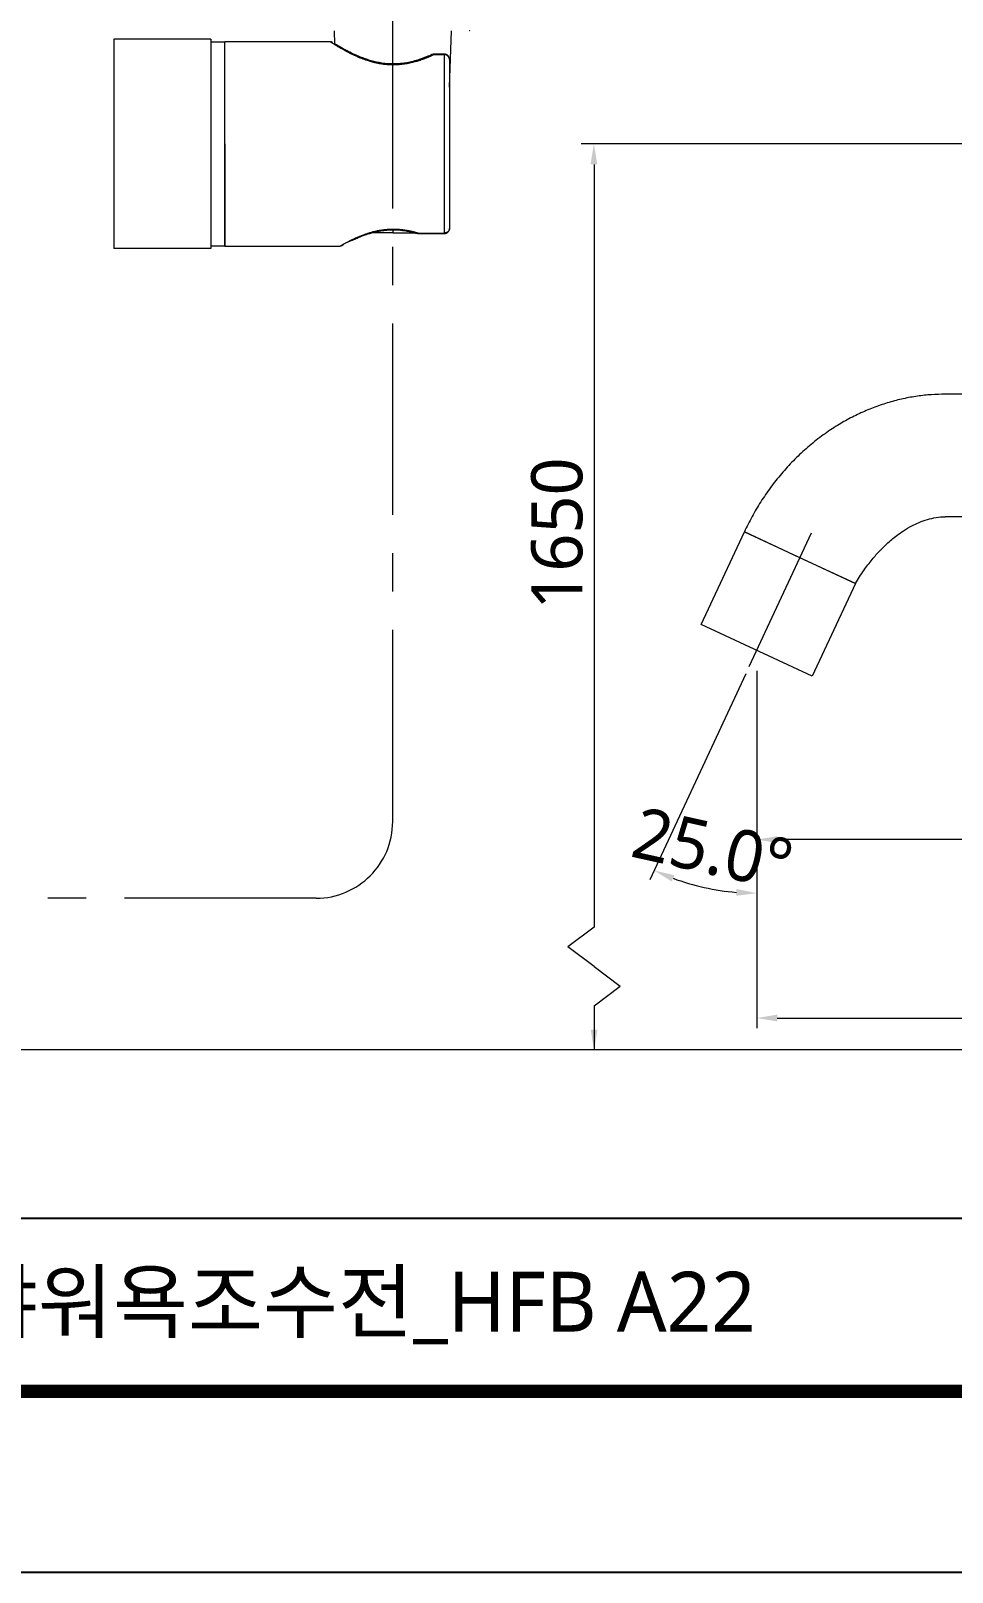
# Model space of a CAD drawing. Extents: x 5217 to 6345, y 0 to 827.
# Drawn here: x 5686.1 to 5866.5, y 0 to 301.6 of the extents above; entities that cross this region are included whole.
import ezdxf

# ---------------------------------------------------------------- set-up
doc = ezdxf.new("R2010")
doc.units = 0
doc.header["$LTSCALE"] = 30
doc.header["$MEASUREMENT"] = 0
doc.header["$PDMODE"] = 3
doc.header["$PDSIZE"] = -10
doc.linetypes.add('CENTER', pattern=[2, 1.25, -0.25, 0.25, -0.25])
doc.linetypes.add('HIDDEN2', pattern=[4.7625, 3.175, -1.5875])
doc.layers.get('0').update_dxf_attribs({"linetype": 'CONTINUOUS'})
doc.layers.get('DEFPOINTS').update_dxf_attribs({"linetype": 'CONTINUOUS'})
for name, color, linetype in [('1', 7, 'CONTINUOUS'), ('2', 1, 'HIDDEN2'), ('DEF_LAYER_ASSEM_MEMBER', 7, 'CONTINUOUS')]:
    doc.layers.add(name, color=color, linetype=linetype)
doc.layers.add('치수선', color=7, linetype='CONTINUOUS', lineweight=20)
doc.styles.add('Daelim Dimension', font='NanumGothic.ttf')
doc.dimstyles.new('DEFAULT', dxfattribs={"dimscale": 2, "dimtxt": 2, "dimasz": 2, "dimexe": 0, "dimexo": 2, "dimgap": 1, "dimtad": 1, "dimdec": 1, "dimzin": 9, "dimdsep": 46, "dimtxsty": 'Daelim Dimension', "dimcen": 0.5, "dimclrd": 252, "dimclre": 252, "dimclrt": 3, "dimadec": 1, "dimazin": 0, "dimtfac": 1, "dimtdec": 1, "dimtix": 1, "dimtmove": 0, "dimatfit": 3, "dimfxl": 1, "dimtolj": 1, "dimtzin": 1, "dimlwd": 9, "dimlwe": 9, "dimarcsym": 0})

# ---------------------------------------------------------------- blocks, each defined once
blk = doc.blocks.new('*D12')
at = {"color": 5, "lineweight": 9, "ltscale": 0.5, "transparency": 16777216}
for p, q in [((5828.21, 176.41), (5828.21, 141.37)), ((5954.62, 171.41), (5954.62, 141.37)), ((5950.62, 143.37), (5832.21, 143.37))]:
    blk.add_line(p, q, dxfattribs=at)
at = {"color": 5, "ltscale": 0.5, "transparency": 16777216}
for points in [[(5832.21, 144.03), (5832.21, 142.7), (5828.21, 143.37)], [(5950.62, 144.03), (5950.62, 142.7), (5954.62, 143.37)]]:
    blk.add_solid(points, dxfattribs=at)
at = {"layer": 'DEFPOINTS', "color": 0, "ltscale": 0.5, "transparency": 16777216}
for p in [(5828.21, 180.41), (5954.62, 175.41), (5828.21, 143.37)]:
    blk.add_point(p, dxfattribs=at)
at = {"color": 7, "ltscale": 0.5, "transparency": 16777216, "insert": (5891.41, 150.82), "char_height": 10, "attachment_point": 5, "style": 'Daelim Dimension'}
blk.add_mtext('\\A1;123', dxfattribs=at)
blk = doc.blocks.new('*D13')
at = {"color": 5, "lineweight": 9, "ltscale": 0.5, "transparency": 16777216}
for p, q in [((5826.05, 175.79), (5807.27, 135.51)), ((5828.21, 175.41), (5828.21, 130.87))]:
    blk.add_line(p, q, dxfattribs=at)
blk.add_arc((5828.21, 180.41), 47.54, 249.8221, 265.1779, dxfattribs=at)
at = {"color": 5, "ltscale": 0.5, "transparency": 16777216}
for points in [[(5811.55, 135.17), (5812.06, 136.4), (5808.11, 137.32)], [(5824.24, 133.7), (5824.18, 132.37), (5828.21, 132.87)]]:
    blk.add_solid(points, dxfattribs=at)
at = {"layer": 'DEFPOINTS', "color": 0, "ltscale": 0.5, "transparency": 16777216}
for p in [(5836.66, 198.53), (5827.74, 179.41), (5828.21, 180.41), (5828.21, 179.41), (5814.57, 134.86)]:
    blk.add_point(p, dxfattribs=at)
at = {"color": 7, "ltscale": 0.5, "transparency": 16777216, "insert": (5819.58, 141.51), "char_height": 10, "attachment_point": 5, "rotation": 347.5, "style": 'Daelim Dimension'}
blk.add_mtext('\\A1;25.0°', dxfattribs=at)
blk = doc.blocks.new('*D14')
at = {"color": 5, "lineweight": 9, "ltscale": 0.5, "transparency": 16777216}
for p, q in [((5828.21, 176.41), (5828.21, 106.44)), ((6049.85, 154.48), (6049.85, 106.44)), ((5832.21, 108.44), (6045.85, 108.44))]:
    blk.add_line(p, q, dxfattribs=at)
at = {"color": 5, "ltscale": 0.5, "transparency": 16777216}
for points in [[(5832.21, 109.11), (5832.21, 107.78), (5828.21, 108.44)], [(6045.85, 109.11), (6045.85, 107.78), (6049.85, 108.44)]]:
    blk.add_solid(points, dxfattribs=at)
at = {"layer": 'DEFPOINTS', "color": 0, "ltscale": 0.5, "transparency": 16777216}
for p in [(5828.21, 180.41), (6049.85, 158.48), (6049.85, 108.44)]:
    blk.add_point(p, dxfattribs=at)
at = {"color": 7, "ltscale": 0.5, "transparency": 16777216, "insert": (5939.03, 115.89), "char_height": 10, "attachment_point": 5, "style": 'Daelim Dimension'}
blk.add_mtext('\\A1;223', dxfattribs=at)

msp = doc.modelspace()

# ---------------------------------------------------------------- linework, layer by layer
at = {"color": 5, "lineweight": 9, "ltscale": 0.5}
for p, q in [((5998.11, 279.51), (5793.84, 279.51)), ((5796.35, 275.51), (5796.35, 126.21)), ((5796.35, 126.21), (5791.25, 122.37)), ((5796.35, 118.53), (5791.25, 122.37)), ((5796.35, 118.53), (5801.46, 114.7)), ((5796.35, 110.86), (5801.46, 114.7)), ((5796.35, 110.86), (5796.35, 102.29)), ((5796.35, 110.86), (5796.35, 106.19))]:
    msp.add_line(p, q, dxfattribs=at)
at = {"color": 5}
msp.add_line((5234.81, 69.28), (6143.4, 69.28), dxfattribs=at)
at = {"ltscale": 0.5}
msp.add_lwpolyline([(5216.66, 0), (6345.06, 0), (6345.06, 826.8), (5216.66, 826.8)], close=True, dxfattribs=at)
at = {"color": 5, "linetype": 'ByBlock', "lineweight": 200, "const_width": 2.6}
msp.add_lwpolyline([(5234.81, 35.4), (6326.81, 35.4), (6326.81, 807.6), (5234.81, 807.6)], close=True, dxfattribs=at)
at = {"color": 5, "ltscale": 0.5}
for points in [[(5795.66, 275.51), (5797, 275.51), (5796.33, 279.51)], [(5795.69, 106.19), (5797.02, 106.19), (5796.35, 102.19)]]:
    msp.add_solid(points, dxfattribs=at)
at = {"layer": '1', "color": 7, "linetype": 'Continuous', "lineweight": 18}
for p, q in [((5702.36, 300.01), (5702.36, 259.01)), ((5721.36, 300.01), (5702.36, 300.01)), ((5721.36, 300.01), (5721.36, 259.01)), ((5721.36, 299.51), (5724.06, 299.51)), ((5744.67, 299.51), (5724.06, 299.51)), ((5724.06, 259.51), (5724.06, 299.51)), ((5724.06, 279.51), (5724.06, 299.51)), ((5745.46, 301.64), (5745.54, 299.04)), ((5768.06, 290.64), (5768.43, 301.64)), ((5767.06, 297.08), (5764.83, 297.08)), ((5724.06, 279.51), (5724.06, 259.51)), ((5724.06, 259.51), (5721.36, 259.51)), ((5724.06, 259.51), (5746.64, 259.51)), ((5756.94, 262.09), (5752.79, 262.09)), ((5756.94, 262.09), (5761.26, 262.09)), ((5761.67, 261.98), (5761.67, 262.09)), ((5761.81, 261.95), (5767.06, 261.95)), ((5721.36, 259.01), (5702.36, 259.01)), ((5817.33, 185.48), (5825.78, 203.61)), ((5825.78, 203.61), (5847.53, 193.46)), ((5847.53, 193.46), (5839.08, 175.34)), ((5839.08, 175.34), (5817.33, 185.48))]:
    msp.add_line(p, q, dxfattribs=at)
at = {"layer": '1', "color": 7, "linetype": 'Continuous', "lineweight": 13}
for p, q in [((5767.06, 296.97), (5765, 296.97)), ((5767.06, 279.51), (5767.06, 296.97)), ((5767.06, 262.06), (5767.06, 279.51)), ((5756.94, 262.7), (5756.94, 262.09)), ((5761.93, 262.06), (5767.06, 262.06))]:
    msp.add_line(p, q, dxfattribs=at)
at = {"layer": '1', "color": 7, "linetype": 'Continuous', "lineweight": 18}
msp.add_rational_spline([(5745.13, 299.38), (5744.92, 299.51), (5744.67, 299.51)], [0.870306895833, 0.895215971533, 1], degree=2, dxfattribs=at)
at = {"layer": '1', "color": 7, "linetype": 'Continuous', "lineweight": 13}
for points, knots in [([(5765, 296.97), (5764.98, 296.96), (5764.96, 296.95), (5764.92, 296.93), (5764.88, 296.91), (5764.83, 296.89), (5764.79, 296.87), (5764.75, 296.85), (5764.71, 296.83), (5764.67, 296.81), (5764.63, 296.79), (5764.59, 296.78), (5764.54, 296.76), (5764.5, 296.74), (5764.46, 296.72), (5764.42, 296.7), (5764.38, 296.68), (5764.33, 296.66), (5764.29, 296.64), (5764.25, 296.62), (5764.21, 296.61), (5764.16, 296.59), (5764.12, 296.57), (5764.08, 296.55), (5764.04, 296.53), (5763.99, 296.51), (5763.95, 296.49), (5763.91, 296.48), (5763.86, 296.46), (5763.82, 296.44), (5763.78, 296.42), (5763.73, 296.4), (5763.69, 296.38), (5763.64, 296.37), (5763.6, 296.35), (5763.56, 296.33), (5763.51, 296.31), (5763.47, 296.3), (5763.42, 296.28), (5763.38, 296.26), (5763.34, 296.24), (5763.29, 296.23), (5763.25, 296.21), (5763.2, 296.19), (5763.16, 296.17), (5763.11, 296.16), (5763.07, 296.14), (5763.02, 296.12), (5762.98, 296.1), (5762.93, 296.09), (5762.89, 296.07), (5762.84, 296.05), (5762.79, 296.04), (5762.75, 296.02), (5762.58, 295.96), (5762.3, 295.86), (5761.88, 295.73), (5761.46, 295.6), (5761.02, 295.48), (5760.54, 295.36), (5760.03, 295.25), (5759.52, 295.16), (5758.82, 295.06), (5757.93, 294.97), (5756.96, 294.95), (5756.12, 294.98), (5755.41, 295.05), (5754.72, 295.14), (5754.06, 295.26), (5753.43, 295.4), (5752.62, 295.61), (5751.66, 295.91), (5750.84, 296.22), (5750.28, 296.45), (5749.96, 296.58), (5749.65, 296.72), (5749.34, 296.86), (5748.94, 297.05), (5748.45, 297.3), (5747.75, 297.66), (5746.98, 298.09), (5746.33, 298.47), (5745.88, 298.74), (5745.58, 298.93), (5745.32, 299.09), (5745.14, 299.21), (5745.03, 299.28), (5744.96, 299.33), (5744.9, 299.37), (5744.84, 299.4), (5744.8, 299.43), (5744.78, 299.44), (5744.77, 299.45), (5744.76, 299.46), (5744.74, 299.46), (5744.73, 299.47), (5744.72, 299.48), (5744.72, 299.48), (5744.71, 299.49), (5744.7, 299.49), (5744.69, 299.5), (5744.69, 299.5), (5744.68, 299.51), (5744.68, 299.51), (5744.67, 299.51), (5744.67, 299.51), (5744.67, 299.51), (5744.67, 299.51), (5744.67, 299.51), (5744.67, 299.51)], [0, 0, 0, 0, 0.001946, 0.003889, 0.00583, 0.007769, 0.009705, 0.011639, 0.01357, 0.015499, 0.017426, 0.019351, 0.021273, 0.023194, 0.025112, 0.027028, 0.028942, 0.030853, 0.032763, 0.034671, 0.036577, 0.03848, 0.040382, 0.042282, 0.04418, 0.046077, 0.047971, 0.049864, 0.051755, 0.053644, 0.055531, 0.057417, 0.059301, 0.061184, 0.063065, 0.064944, 0.066822, 0.068699, 0.070574, 0.072448, 0.07432, 0.076191, 0.07806, 0.079929, 0.081796, 0.083661, 0.085526, 0.087389, 0.089251, 0.091112, 0.092972, 0.094831, 0.096689, 0.098546, 0.100402, 0.116805, 0.132981, 0.148956, 0.164755, 0.183402, 0.201775, 0.219921, 0.237888, 0.275216, 0.312175, 0.336719, 0.361398, 0.386351, 0.408876, 0.431749, 0.45506, 0.498451, 0.542998, 0.556892, 0.570829, 0.584822, 0.598881, 0.613018, 0.642374, 0.671859, 0.724207, 0.776219, 0.803201, 0.82994, 0.856515, 0.883007, 0.893897, 0.904783, 0.915672, 0.926569, 0.937482, 0.940965, 0.944447, 0.947926, 0.951404, 0.954879, 0.958353, 0.961826, 0.965298, 0.968769, 0.972239, 0.975708, 0.979178, 0.982647, 0.986117, 0.989586, 0.993057, 0.996528, 1, 1, 1, 1]), ([(5767.06, 296.97), (5767.06, 297), (5767.06, 297.03), (5767.06, 297.07), (5767.06, 297.08), (5767.06, 297.08)], [0, 0, 0, 0, 0.501229, 0.501229, 1, 1, 1, 1]), ([(5768.06, 296.05), (5768.06, 296.06), (5768.06, 296.07), (5768.06, 296.08), (5768.06, 296.1), (5768.06, 296.12), (5768.06, 296.14), (5768.05, 296.16), (5768.05, 296.18), (5768.05, 296.21), (5768.03, 296.26), (5768.02, 296.32), (5767.98, 296.41), (5767.94, 296.49), (5767.89, 296.57), (5767.83, 296.64), (5767.78, 296.69), (5767.74, 296.72), (5767.72, 296.74), (5767.69, 296.76), (5767.66, 296.78), (5767.64, 296.8), (5767.61, 296.82), (5767.58, 296.83), (5767.55, 296.85), (5767.52, 296.86), (5767.49, 296.88), (5767.46, 296.89), (5767.43, 296.9), (5767.4, 296.91), (5767.37, 296.92), (5767.34, 296.93), (5767.31, 296.94), (5767.28, 296.95), (5767.25, 296.95), (5767.22, 296.96), (5767.18, 296.96), (5767.15, 296.96), (5767.12, 296.97), (5767.09, 296.97), (5767.07, 296.97), (5767.06, 296.97)], [0, 0, 0, 0, 0.009361, 0.019865, 0.031512, 0.044302, 0.058234, 0.073309, 0.089528, 0.106889, 0.125393, 0.197478, 0.250819, 0.317178, 0.381019, 0.442342, 0.501147, 0.522835, 0.544443, 0.565972, 0.587422, 0.608794, 0.630086, 0.651299, 0.672434, 0.69349, 0.714468, 0.735368, 0.756189, 0.776933, 0.797598, 0.818186, 0.838696, 0.859129, 0.879484, 0.899762, 0.919963, 0.940088, 0.960135, 0.980106, 1, 1, 1, 1]), ([(5747.85, 260.19), (5747.87, 260.2), (5747.97, 260.26), (5748.16, 260.36), (5748.45, 260.51), (5748.79, 260.68), (5749.2, 260.88), (5749.67, 261.1), (5750.12, 261.29), (5750.52, 261.46), (5750.86, 261.59), (5751.22, 261.73), (5751.54, 261.84), (5751.82, 261.94), (5752.07, 262.02), (5752.34, 262.11), (5752.64, 262.2), (5752.97, 262.29), (5753.31, 262.38), (5753.65, 262.46), (5754.11, 262.56), (5754.71, 262.66), (5755.3, 262.74), (5755.76, 262.79), (5756.07, 262.81), (5756.38, 262.83), (5756.69, 262.84), (5756.99, 262.85), (5757.3, 262.84), (5757.61, 262.84), (5757.92, 262.82), (5758.23, 262.8), (5758.54, 262.77), (5758.84, 262.74), (5759.12, 262.7), (5759.4, 262.66), (5759.68, 262.61), (5759.96, 262.56), (5760.24, 262.51), (5760.45, 262.46), (5760.6, 262.43), (5760.69, 262.4), (5760.78, 262.38), (5760.87, 262.36), (5760.96, 262.34), (5761.05, 262.31), (5761.14, 262.29), (5761.23, 262.27), (5761.32, 262.24), (5761.4, 262.22), (5761.49, 262.19), (5761.58, 262.17), (5761.67, 262.14), (5761.76, 262.11), (5761.84, 262.09), (5761.9, 262.07), (5761.93, 262.06)], [0, 0, 0, 0, 0.006749, 0.04023, 0.07378, 0.107468, 0.151919, 0.19611, 0.2402, 0.26771, 0.29503, 0.3222, 0.349265, 0.366875, 0.384228, 0.401335, 0.423783, 0.446004, 0.468027, 0.489885, 0.511611, 0.556755, 0.601068, 0.61952, 0.637857, 0.656106, 0.674291, 0.692439, 0.710577, 0.72873, 0.746924, 0.765187, 0.783544, 0.802019, 0.81883, 0.835775, 0.852872, 0.87014, 0.887596, 0.905258, 0.911055, 0.916865, 0.922689, 0.928529, 0.934384, 0.940256, 0.946144, 0.95205, 0.957974, 0.963917, 0.969879, 0.975861, 0.981864, 0.987887, 0.993933, 1, 1, 1, 1]), ([(5767.06, 261.95), (5767.06, 261.95), (5767.06, 261.96), (5767.06, 262), (5767.06, 262.02), (5767.06, 262.06)], [0, 0, 0, 0, 0.498771, 0.498771, 1, 1, 1, 1])]:
    msp.add_open_spline(points, degree=3, knots=knots, dxfattribs=at)
at = {"layer": '1', "color": 7, "linetype": 'Continuous', "lineweight": 18}
for points in [[(5745.17, 299.34), (5745, 299.43), (5744.82, 299.41)], [(5745.12, 299.38), (5745.09, 299.4), (5745.09, 299.4)], [(5745.12, 299.38), (5745.12, 299.39), (5745.11, 299.39)]]:
    msp.add_open_spline(points, degree=2, dxfattribs=at)
for points, knots in [([(5764.71, 297.04), (5764.34, 296.86), (5763.53, 296.51), (5762.25, 296.03), (5760.96, 295.65), (5759.33, 295.29), (5757.26, 295.08), (5755.23, 295.23), (5753.75, 295.51), (5752.73, 295.77), (5751.77, 296.07), (5750.72, 296.46), (5749.48, 296.98), (5748.36, 297.53), (5747.42, 298.03), (5746.71, 298.43), (5746.06, 298.81), (5745.72, 299.01), (5745.58, 299.1)], [0, 0, 0, 0, 0.064444, 0.132058, 0.187857, 0.240825, 0.342809, 0.440292, 0.487264, 0.532243, 0.575196, 0.621195, 0.685799, 0.770313, 0.820153, 0.875055, 0.935016, 1, 1, 1, 1]), ([(5764.85, 297.08), (5764.85, 297.08), (5764.85, 297.08), (5764.85, 297.07), (5764.86, 297.07), (5764.86, 297.07), (5764.87, 297.07), (5764.87, 297.07), (5764.88, 297.07), (5764.89, 297.06), (5764.89, 297.06), (5764.9, 297.06), (5764.91, 297.05), (5764.92, 297.05), (5764.93, 297.04), (5764.94, 297.03), (5764.94, 297.03), (5764.95, 297.02), (5764.96, 297.01), (5764.98, 297), (5764.99, 296.98), (5764.99, 296.97), (5765, 296.97)], [0, 0, 0, 0, 0.000037, 0.029147, 0.060869, 0.095203, 0.13215, 0.17171, 0.213884, 0.258671, 0.306071, 0.356085, 0.408714, 0.463956, 0.521812, 0.582282, 0.645366, 0.711064, 0.779377, 0.850304, 0.923845, 1, 1, 1, 1]), ([(5768.03, 296.31), (5768.02, 296.34), (5767.97, 296.49), (5767.86, 296.7), (5767.66, 296.88), (5767.48, 296.99), (5767.27, 297.06), (5767.12, 297.08), (5767.05, 297.08)], [0, 0, 0, 0, 0.074459, 0.35919, 0.511133, 0.669443, 0.833137, 1, 1, 1, 1]), ([(5747.86, 260.21), (5748.02, 260.27), (5748.46, 260.42), (5749.26, 260.77), (5750.39, 261.26), (5751.63, 261.75), (5752.94, 262.15), (5753.9, 262.37), (5754.76, 262.53), (5755.77, 262.66), (5757.06, 262.73), (5758.55, 262.66), (5760.2, 262.4), (5761.27, 262.12), (5761.79, 261.95)], [0, 0, 0, 0, 0.05162, 0.140672, 0.21898, 0.348757, 0.448791, 0.499459, 0.544034, 0.615059, 0.688374, 0.778945, 0.887434, 1, 1, 1, 1]), ([(5767.05, 261.95), (5767.12, 261.95), (5767.27, 261.97), (5767.48, 262.04), (5767.66, 262.15), (5767.86, 262.33), (5768.02, 262.61), (5768.06, 262.86), (5768.06, 262.98)], [0, 0, 0, 0, 0.139505, 0.276361, 0.408716, 0.535747, 0.773795, 1, 1, 1, 1]), ([(5768.06, 262.97), (5768.06, 262.97), (5768.06, 262.96), (5768.06, 262.94), (5768.06, 262.93), (5768.06, 262.91), (5768.06, 262.9), (5768.05, 262.88), (5768.05, 262.87), (5768.05, 262.86), (5768.05, 262.84), (5768.05, 262.83), (5768.04, 262.81), (5768.04, 262.8), (5768.04, 262.78), (5768.03, 262.77), (5768.03, 262.75), (5768.03, 262.74), (5768.02, 262.72), (5768.02, 262.71), (5768.01, 262.69), (5768.01, 262.68), (5768, 262.67), (5767.99, 262.65), (5767.99, 262.64), (5767.98, 262.61), (5767.96, 262.57), (5767.93, 262.53), (5767.9, 262.48), (5767.87, 262.44), (5767.84, 262.4), (5767.8, 262.36), (5767.75, 262.32), (5767.69, 262.26), (5767.61, 262.21), (5767.53, 262.16), (5767.46, 262.14), (5767.41, 262.12), (5767.38, 262.11), (5767.35, 262.1), (5767.31, 262.09), (5767.28, 262.08), (5767.25, 262.08), (5767.22, 262.07), (5767.19, 262.07), (5767.15, 262.06), (5767.12, 262.06), (5767.09, 262.06), (5767.07, 262.06), (5767.06, 262.06)], [0, 0, 0, 0, 0.010458, 0.020914, 0.031369, 0.041823, 0.052276, 0.062728, 0.073179, 0.083629, 0.094078, 0.104527, 0.114975, 0.125423, 0.135871, 0.146319, 0.156767, 0.167216, 0.177665, 0.188116, 0.198569, 0.209023, 0.21948, 0.229939, 0.240402, 0.250869, 0.289154, 0.326585, 0.363178, 0.398932, 0.433854, 0.467957, 0.501258, 0.568435, 0.632407, 0.69319, 0.750845, 0.77236, 0.793733, 0.814964, 0.836056, 0.857012, 0.877837, 0.898536, 0.919107, 0.939543, 0.95984, 0.979994, 1, 1, 1, 1]), ([(5746.64, 259.51), (5746.64, 259.51), (5746.64, 259.51), (5746.64, 259.51), (5746.64, 259.52), (5746.64, 259.52), (5746.64, 259.52), (5746.65, 259.52), (5746.65, 259.52), (5746.65, 259.52), (5746.65, 259.52), (5746.65, 259.52), (5746.65, 259.52), (5746.66, 259.52), (5746.66, 259.52), (5746.66, 259.53), (5746.67, 259.53), (5746.67, 259.53), (5746.67, 259.53), (5746.68, 259.53), (5746.68, 259.54), (5746.68, 259.54), (5746.69, 259.54), (5746.69, 259.54), (5746.7, 259.55), (5746.7, 259.55), (5746.71, 259.55), (5746.71, 259.56), (5746.72, 259.56), (5746.72, 259.56), (5746.73, 259.57), (5746.74, 259.57), (5746.74, 259.57), (5746.75, 259.58), (5746.75, 259.58), (5746.76, 259.58), (5746.77, 259.59), (5746.78, 259.59), (5746.78, 259.6), (5746.79, 259.6), (5746.8, 259.61), (5746.81, 259.61), (5746.82, 259.62), (5746.82, 259.62), (5746.83, 259.63), (5746.84, 259.63), (5746.85, 259.64), (5746.86, 259.64), (5746.87, 259.65), (5746.88, 259.65), (5746.89, 259.66), (5746.9, 259.66), (5746.91, 259.67), (5746.92, 259.68), (5746.96, 259.7), (5747.04, 259.74), (5747.17, 259.82), (5747.32, 259.9), (5747.48, 259.99), (5747.66, 260.09), (5747.79, 260.16), (5747.85, 260.19)], [0, 0, 0, 0, 0.009121, 0.01824, 0.027356, 0.036471, 0.045584, 0.054696, 0.063806, 0.072914, 0.082022, 0.091129, 0.100235, 0.10934, 0.118445, 0.127549, 0.136654, 0.145758, 0.154863, 0.163968, 0.173073, 0.182179, 0.191286, 0.200394, 0.209504, 0.218614, 0.227726, 0.23684, 0.245955, 0.255072, 0.264192, 0.273314, 0.282438, 0.291565, 0.300694, 0.309827, 0.318962, 0.328101, 0.337243, 0.346389, 0.355539, 0.364692, 0.373849, 0.383011, 0.392177, 0.401348, 0.410523, 0.419703, 0.428888, 0.438078, 0.447274, 0.456475, 0.465681, 0.474894, 0.484112, 0.569978, 0.655964, 0.742197, 0.828804, 0.915912, 1, 1, 1, 1]), ([(5761.93, 262.06), (5761.93, 262.06), (5761.93, 262.05), (5761.92, 262.05), (5761.92, 262.04), (5761.91, 262.03), (5761.91, 262.03), (5761.91, 262.02), (5761.9, 262.02), (5761.9, 262.01), (5761.89, 262.01), (5761.89, 262), (5761.89, 262), (5761.88, 261.99), (5761.88, 261.99), (5761.88, 261.99), (5761.87, 261.98), (5761.87, 261.98), (5761.87, 261.98), (5761.86, 261.98), (5761.86, 261.97), (5761.86, 261.97), (5761.86, 261.97), (5761.85, 261.97), (5761.85, 261.96), (5761.85, 261.96), (5761.84, 261.96), (5761.84, 261.96), (5761.84, 261.96), (5761.84, 261.96), (5761.83, 261.96), (5761.83, 261.96), (5761.83, 261.96), (5761.83, 261.95), (5761.83, 261.95), (5761.82, 261.95), (5761.82, 261.95), (5761.82, 261.95), (5761.82, 261.95), (5761.82, 261.95), (5761.81, 261.95), (5761.81, 261.95), (5761.8, 261.95), (5761.79, 261.96), (5761.79, 261.96)], [0, 0, 0, 0, 0.028637, 0.05686, 0.084669, 0.112062, 0.139041, 0.165606, 0.191756, 0.217492, 0.242812, 0.267719, 0.292211, 0.316288, 0.339951, 0.363199, 0.386033, 0.408452, 0.430457, 0.452047, 0.473222, 0.493983, 0.51433, 0.534262, 0.55378, 0.572883, 0.591572, 0.609846, 0.627706, 0.645151, 0.662182, 0.678799, 0.695001, 0.710789, 0.726162, 0.741121, 0.755666, 0.769796, 0.783512, 0.796814, 0.809701, 0.822175, 0.948454, 1, 1, 1, 1])]:
    msp.add_open_spline(points, degree=3, knots=knots, dxfattribs=at)
for points, weights, knots in [([(5768.06, 296.05), (5768.06, 290.6), (5768.06, 279.51), (5768.06, 268.43), (5768.06, 262.97)], [1, 0.863743382944, 1, 0.863743382944, 1], [0, 0, 0, 0.5, 0.5, 1, 1, 1]), ([(5747.31, 259.83), (5747.28, 259.81), (5747.26, 259.78), (5747.01, 259.51), (5746.64, 259.51)], [0.984613811634, 0.99139384645, 1, 0.918881639443, 1], [0, 0, 0, 0.095918, 0.095918, 1, 1, 1])]:
    msp.add_rational_spline(points, weights, degree=2, knots=knots, dxfattribs=at)
at = {"layer": '2', "color": 7, "linetype": 'Continuous', "lineweight": 18}
for p, q in [((5937.23, 230.53), (5865.1, 230.53)), ((5937.32, 206.53), (5865.1, 206.53)), ((5836.66, 198.53), (5825.78, 203.61)), ((5847.53, 193.46), (5836.66, 198.53))]:
    msp.add_line(p, q, dxfattribs=at)
msp.add_open_spline([(5771.96, 301.73), (5771.99, 301.63), (5771.92, 301.64)], degree=2, dxfattribs=at)
msp.add_rational_spline([(5865.1, 230.53), (5838.34, 230.53), (5825.78, 203.61)], [1, 0.843391445813, 1], degree=2, dxfattribs=at)
msp.add_open_spline([(5847.53, 193.46), (5848.05, 194.35), (5849.08, 195.97), (5850.69, 198.11), (5852.18, 199.8), (5853.47, 201.09), (5854.58, 202.07), (5855.69, 202.96), (5856.99, 203.88), (5858.46, 204.74), (5860.02, 205.48), (5861.61, 206.05), (5863.32, 206.44), (5864.49, 206.53), (5865.1, 206.53)], degree=3, knots=[0, 0, 0, 0, 0.13476, 0.252378, 0.35117, 0.430763, 0.491825, 0.546763, 0.61709, 0.700662, 0.77032, 0.844365, 0.921341, 1, 1, 1, 1], dxfattribs=at)
at = {"layer": 'DEF_LAYER_ASSEM_MEMBER', "color": 1, "linetype": 'CENTER', "lineweight": 5}
for p, q in [((5756.94, 146.89), (5756.94, 329.87)), ((5826.73, 177.25), (5838.93, 203.41)), ((5741.94, 131.89), (5508.69, 131.89))]:
    msp.add_line(p, q, dxfattribs=at)
msp.add_arc((5741.94, 146.89), 15, 270, 0, dxfattribs=at)
at = {"layer": '치수선'}
msp.add_line((6049.85, 102.19), (5350.3, 102.19), dxfattribs=at)

# ---------------------------------------------------------------- texts
at = {"color": 7, "ltscale": 0.5, "insert": (5789.13, 203.26), "char_height": 10, "attachment_point": 5, "rotation": 90, "style": 'Daelim Dimension'}
msp.add_mtext('\\A1;1650', dxfattribs=at)
at = {"color": 2, "insert": (5437.39, 58.8), "char_height": 11.7115, "width": 518.4179, "attachment_point": 1, "style": 'Daelim Dimension'}
msp.add_mtext('대림바스(주) 샤워욕조_ROTONDO_샤워욕조수전_HFB A22', dxfattribs=at)

# ---------------------------------------------------------------- dimensions: what is measured, and where the dimension line sits
at = {"color": 5, "ltscale": 0.5}
dim = msp.add_angular_dim_2l(base=(5814.57, 134.86), line1=((5827.74, 179.41), (5836.66, 198.53)), line2=((5828.21, 180.41), (5828.21, 179.41)), dimstyle='DEFAULT', override={"dimtxt": 5, "dimexe": 1, "dimclrd": 5, "dimclre": 5, "dimclrt": 7}, dxfattribs=at)
dim.commit()
dim.dimension.update_dxf_attribs({"geometry": '*D13', "text_midpoint": (5819.58, 141.51)})
for base, p1, p2, text, picture, middle in [((5828.21, 143.37), (5954.62, 175.41), (5828.21, 180.41), '123', '*D12', (5891.41, 150.82)), ((6049.85, 108.44), (5828.21, 180.41), (6049.85, 158.48), '223', '*D14', (5939.03, 115.89))]:
    dim = msp.add_linear_dim(base=base, p1=p1, p2=p2, text=text, dimstyle='DEFAULT', override={"dimtxt": 5, "dimexe": 1, "dimdec": 0, "dimclrd": 5, "dimclre": 5, "dimclrt": 7}, dxfattribs=at)
    dim.commit()
    dim.dimension.update_dxf_attribs({"geometry": picture, "text_midpoint": middle})

doc.saveas('drawing.dxf')
